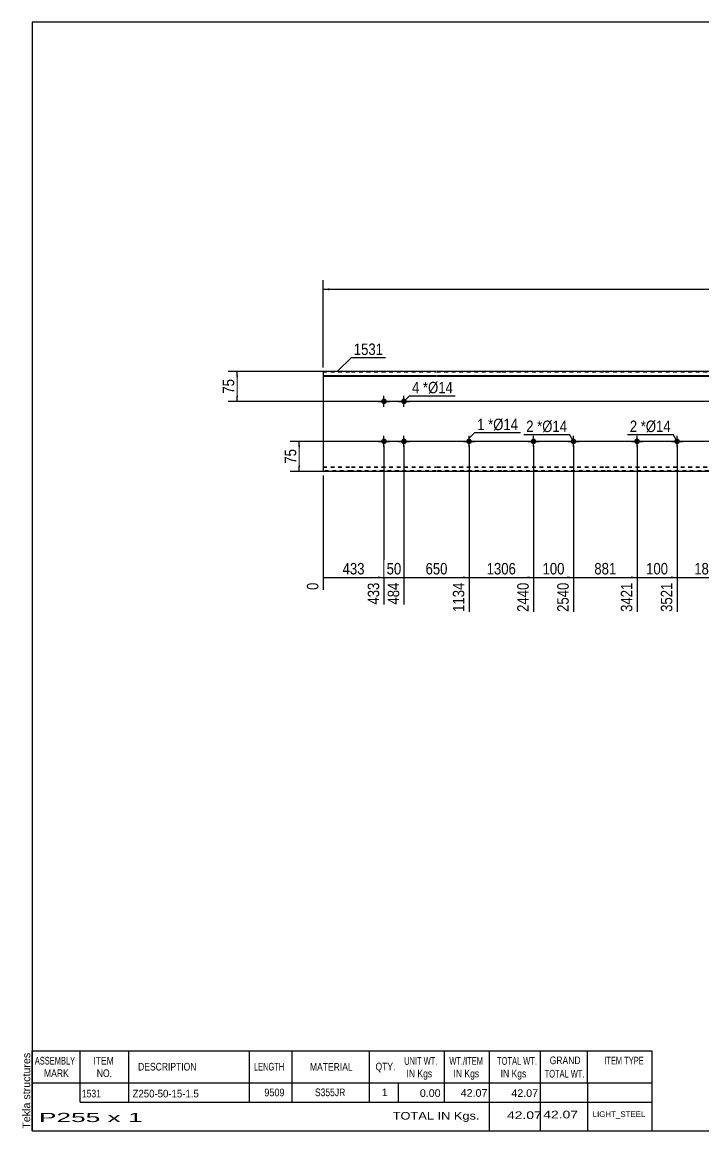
# Model space of a CAD drawing. Header units: millimetres. Extents: x -75 to 327, y -177 to 100.
# Drawn here: x -75.3 to 94.9, y -177.3 to 99.8 of the extents above; entities that cross this region are included whole.
import ezdxf

# ---------------------------------------------------------------- set-up
doc = ezdxf.new("R2010")
doc.units = ezdxf.units.MM
doc.linetypes.add('DXK_LINE_DOT1', pattern=[1.8814, 0.9407, -0.9407])
doc.styles.add('Arial', font='ARIAL.TTF', dxfattribs={"height": 0.2})
doc.styles.add('Arial Narrow', font='ARIALN.TTF', dxfattribs={"height": 0.2})

# ---------------------------------------------------------------- blocks, each defined once
blk = doc.blocks.new('Unknown-628702103-1200')
at = {"color": 5, "linetype": 'Continuous'}
for p, q in [((327.25, 99.75), (-72.75, 99.75)), ((-72.75, 99.75), (-72.75, -177.25)), ((327.25, -177.25), (327.25, 99.75)), ((-72.75, -177.25), (327.25, -177.25))]:
    blk.add_line(p, q, dxfattribs=at)
at = {"color": 174, "linetype": 'Continuous', "style": 'Arial'}
blk.add_text('Tekla structures', height=1.9102, rotation=90, dxfattribs=at).set_placement((-73.25, -176.75))
blk = doc.blocks.new('Bolt-628702103-1261 - 1220')
at = {"linetype": 'Continuous'}
for points in [[(78.49, -4.3, -1), (78.49, -5.7, -1)], [(88.49, -4.3, -1), (88.49, -5.7, -1)]]:
    blk.add_hatch(color=3, dxfattribs=at).paths.add_polyline_path(points)
at = {"color": 3, "linetype": 'Continuous'}
for p, q in [((77.09, -5), (79.89, -5)), ((78.49, -6.4), (78.49, -3.6)), ((87.09, -5), (89.89, -5)), ((88.49, -6.4), (88.49, -3.6))]:
    blk.add_line(p, q, dxfattribs=at)
blk = doc.blocks.new('Bolt-628702103-1266 - 1220')
at = {"linetype": 'Continuous'}
for points in [[(52.59, -4.3, -1), (52.59, -5.7, -1)], [(62.59, -4.3, -1), (62.59, -5.7, -1)]]:
    blk.add_hatch(color=3, dxfattribs=at).paths.add_polyline_path(points)
at = {"color": 3, "linetype": 'Continuous'}
for p, q in [((51.19, -5), (53.99, -5)), ((52.59, -6.4), (52.59, -3.6)), ((61.19, -5), (63.99, -5)), ((62.59, -6.4), (62.59, -3.6))]:
    blk.add_line(p, q, dxfattribs=at)
blk = doc.blocks.new('Part-628702103-1350 - 1220')
at = {"color": 2, "linetype": 'Continuous'}
for p, q in [((7, 12.5), (0, 12.5)), ((0, 12.5), (0, -12.5)), ((0, 11.44), (7, 11.44)), ((0, 11.33), (7, 11.33)), ((28.29, 12.5), (7.1, 12.5)), ((7.1, 11.44), (28.29, 11.44)), ((7.1, 11.33), (28.29, 11.33)), ((44.59, 12.5), (28.39, 12.5)), ((28.39, 11.44), (44.59, 11.44)), ((28.39, 11.33), (44.59, 11.33)), ((70.49, 12.5), (44.69, 12.5)), ((44.69, 11.44), (70.49, 11.44)), ((44.69, 11.33), (70.49, 11.33)), ((96.39, 12.5), (70.59, 12.5)), ((70.59, 11.44), (96.39, 11.44)), ((70.59, 11.33), (96.39, 11.33)), ((122.29, 12.5), (96.49, 12.5)), ((96.49, 11.44), (122.29, 11.44)), ((96.49, 11.33), (122.29, 11.33)), ((148.19, 12.5), (122.39, 12.5)), ((122.39, 11.44), (148.19, 11.44)), ((122.39, 11.33), (148.19, 11.33)), ((164.48, 12.5), (148.29, 12.5)), ((148.29, 11.44), (164.48, 11.44)), ((148.29, 11.33), (164.48, 11.33)), ((180.78, 12.5), (164.58, 12.5)), ((164.58, 11.44), (180.78, 11.44)), ((164.58, 11.33), (180.78, 11.33)), ((213.47, 12.5), (180.88, 12.5)), ((180.88, 11.44), (213.47, 11.44)), ((180.88, 11.33), (213.47, 11.33)), ((229.77, 12.5), (213.57, 12.5)), ((213.57, 11.44), (229.77, 11.44)), ((213.57, 11.33), (229.77, 11.33)), ((240.46, 12.5), (229.87, 12.5)), ((229.87, 11.44), (240.46, 11.44)), ((229.87, 11.33), (240.46, 11.33)), ((240.46, -12.5), (240.46, 12.5)), ((7, -12.5), (0, -12.5)), ((28.29, -12.5), (7.1, -12.5)), ((44.59, -12.5), (28.39, -12.5)), ((70.49, -12.5), (44.69, -12.5)), ((96.39, -12.5), (70.59, -12.5)), ((122.29, -12.5), (96.49, -12.5)), ((148.19, -12.5), (122.39, -12.5)), ((164.48, -12.5), (148.29, -12.5)), ((180.78, -12.5), (164.58, -12.5)), ((213.47, -12.5), (180.88, -12.5)), ((229.77, -12.5), (213.57, -12.5)), ((240.46, -12.5), (229.87, -12.5))]:
    blk.add_line(p, q, dxfattribs=at)
at = {"color": 7, "linetype": 'DXK_LINE_DOT1'}
for p, q in [((0, 12.35), (7, 12.35)), ((7.1, 12.35), (28.29, 12.35)), ((28.39, 12.35), (44.59, 12.35)), ((44.69, 12.35), (70.49, 12.35)), ((70.59, 12.35), (96.39, 12.35)), ((96.49, 12.35), (122.29, 12.35)), ((122.39, 12.35), (148.19, 12.35)), ((148.29, 12.35), (164.48, 12.35)), ((164.58, 12.35), (180.78, 12.35)), ((180.88, 12.35), (213.47, 12.35)), ((213.57, 12.35), (229.77, 12.35)), ((229.87, 12.35), (240.46, 12.35)), ((0, -11.33), (7, -11.33)), ((0, -11.44), (7, -11.44)), ((7, -12.35), (0, -12.35)), ((7.1, -11.33), (28.29, -11.33)), ((7.1, -11.44), (28.29, -11.44)), ((28.29, -12.35), (7.1, -12.35)), ((28.39, -11.33), (44.59, -11.33)), ((28.39, -11.44), (44.59, -11.44)), ((44.59, -12.35), (28.39, -12.35)), ((44.69, -11.33), (70.49, -11.33)), ((44.69, -11.44), (70.49, -11.44)), ((70.49, -12.35), (44.69, -12.35)), ((70.59, -11.33), (96.39, -11.33)), ((70.59, -11.44), (96.39, -11.44)), ((96.39, -12.35), (70.59, -12.35)), ((96.49, -11.33), (122.29, -11.33)), ((96.49, -11.44), (122.29, -11.44)), ((122.29, -12.35), (96.49, -12.35)), ((122.39, -11.33), (148.19, -11.33)), ((122.39, -11.44), (148.19, -11.44)), ((148.19, -12.35), (122.39, -12.35)), ((148.29, -11.33), (164.48, -11.33)), ((148.29, -11.44), (164.48, -11.44)), ((164.48, -12.35), (148.29, -12.35)), ((164.58, -11.33), (180.78, -11.33)), ((164.58, -11.44), (180.78, -11.44)), ((180.78, -12.35), (164.58, -12.35)), ((180.88, -11.33), (213.47, -11.33)), ((180.88, -11.44), (213.47, -11.44)), ((213.47, -12.35), (180.88, -12.35)), ((213.57, -11.33), (229.77, -11.33)), ((213.57, -11.44), (229.77, -11.44)), ((229.77, -12.35), (213.57, -12.35)), ((229.87, -11.33), (240.46, -11.33)), ((229.87, -11.44), (240.46, -11.44)), ((240.46, -12.35), (229.87, -12.35))]:
    blk.add_line(p, q, dxfattribs=at)
blk = doc.blocks.new('Bolt-628702103-1319 - 1220')
at = {"linetype": 'Continuous'}
for points in [[(14.5, 5, -1), (15.9, 5, -1)], [(19.5, 5, -1), (20.9, 5, -1)], [(14.5, -5, -1), (15.9, -5, -1)], [(19.5, -5, -1), (20.9, -5, -1)]]:
    blk.add_hatch(color=3, dxfattribs=at).paths.add_polyline_path(points)
at = {"color": 3, "linetype": 'Continuous'}
for p, q in [((15.2, 3.6), (15.2, 6.4)), ((20.2, 3.6), (20.2, 6.4)), ((13.8, 5), (16.6, 5)), ((18.8, 5), (21.6, 5)), ((13.8, -5), (16.6, -5)), ((15.2, -6.4), (15.2, -3.6)), ((18.8, -5), (21.6, -5)), ((20.2, -6.4), (20.2, -3.6))]:
    blk.add_line(p, q, dxfattribs=at)
blk = doc.blocks.new('Bolt-628702103-1324 - 1220')
at = {"linetype": 'Continuous'}
blk.add_hatch(color=3, dxfattribs=at).paths.add_polyline_path([(35.79, -5, -1), (37.19, -5, -1)])
at = {"color": 3, "linetype": 'Continuous'}
for p, q in [((35.09, -5), (37.89, -5)), ((36.49, -6.4), (36.49, -3.6))]:
    blk.add_line(p, q, dxfattribs=at)
blk = doc.blocks.new('StraightDimension-628702103-1384 - 1220')
at = {"linetype": 'Continuous'}
for points in [[(-6.25, -6.5), (-6, -5), (-5.75, -6.5)], [(-5.75, -11), (-6, -12.5), (-6.25, -11)]]:
    blk.add_hatch(color=7, dxfattribs=at).paths.add_polyline_path(points)
at = {"color": 7, "linetype": 'Continuous'}
for p, q in [((155.38, -5), (-8.25, -5)), ((-6, -12.5), (-6, -5)), ((14.2, -12.5), (-8.25, -12.5))]:
    blk.add_line(p, q, dxfattribs=at)
at = {"color": 0}
blk.add_wipeout([(-6.15, -6.32), (-10.35, -6.32), (-10.35, -11.18), (-6.15, -11.18)], dxfattribs=at)
at = {"color": 3, "style": 'Arial Narrow'}
blk.add_text('75', height=2.863, rotation=90.0002, dxfattribs=at).set_placement((-6.75, -10.58))
blk = doc.blocks.new('StraightDimension-628702103-2642 - 1220')
at = {"linetype": 'Continuous'}
blk.add_hatch(color=7, dxfattribs=at).paths.add_polyline_path([(76.99, -38.75), (78.49, -39), (76.99, -39.25)])
at = {"color": 7, "linetype": 'Continuous'}
for p, q in [((62.59, -6), (62.59, -47.61)), ((78.49, -6), (78.49, -47.61)), ((62.59, -39), (78.49, -39))]:
    blk.add_line(p, q, dxfattribs=at)
at = {"color": 0}
blk.add_wipeout([(73.88, -38.85), (73.88, -34.65), (67.2, -34.65), (67.2, -38.85)], dxfattribs=at)
at = {"color": 3, "style": 'Arial Narrow'}
blk.add_text('881', height=2.863, dxfattribs=at).set_placement((67.8, -38.25))
at = {"color": 0, "linetype": 'Continuous'}
blk.add_wipeout([(77.89, -39.7), (73.69, -39.7), (73.69, -48.21), (77.89, -48.21)], dxfattribs=at)
at = {"color": 3, "linetype": 'Continuous', "style": 'Arial Narrow'}
blk.add_text('3421', height=2.863, rotation=90.0002, dxfattribs=at).set_placement((77.29, -47.61))
blk = doc.blocks.new('StraightDimension-628702103-2647 - 1220')
at = {"linetype": 'Continuous'}
blk.add_hatch(color=7, dxfattribs=at).paths.add_polyline_path([(13.7, -38.75), (15.2, -39), (13.7, -39.25)])
at = {"color": 7, "linetype": 'Continuous'}
for p, q in [((15.2, -6), (15.2, -45.78)), ((0, -13.5), (0, -42.13)), ((0, -39), (15.2, -39))]:
    blk.add_line(p, q, dxfattribs=at)
at = {"color": 0}
blk.add_wipeout([(10.94, -38.85), (10.94, -34.65), (4.26, -34.65), (4.26, -38.85)], dxfattribs=at)
at = {"color": 0, "linetype": 'Continuous'}
blk.add_wipeout([(-0.6, -39.7), (-4.8, -39.7), (-4.8, -42.73), (-0.6, -42.73)], dxfattribs=at)
at = {"color": 3, "style": 'Arial Narrow'}
blk.add_text('433', height=2.863, dxfattribs=at).set_placement((4.86, -38.25))
at = {"color": 3, "linetype": 'Continuous', "style": 'Arial Narrow'}
blk.add_text('0', height=2.86, rotation=90.0002, dxfattribs=at).set_placement((-1.2, -42.13))
at = {"color": 0, "linetype": 'Continuous'}
blk.add_wipeout([(14.6, -39.7), (10.4, -39.7), (10.4, -46.38), (14.6, -46.38)], dxfattribs=at)
at = {"color": 3, "linetype": 'Continuous', "style": 'Arial Narrow'}
blk.add_text('433', height=2.863, rotation=90.0002, dxfattribs=at).set_placement((14, -45.78))
blk = doc.blocks.new('StraightDimension-628702103-2646 - 1220')
at = {"linetype": 'Continuous'}
blk.add_hatch(color=7, dxfattribs=at).paths.add_polyline_path([(18.7, -38.75), (20.2, -39), (18.7, -39.25)])
at = {"color": 7, "linetype": 'Continuous'}
for p, q in [((15.2, -6), (15.2, -45.78)), ((20.2, -6), (20.2, -45.78)), ((15.2, -39), (20.2, -39))]:
    blk.add_line(p, q, dxfattribs=at)
at = {"color": 0}
blk.add_wipeout([(20.13, -38.85), (20.13, -34.65), (15.27, -34.65), (15.27, -38.85)], dxfattribs=at)
at = {"color": 3, "style": 'Arial Narrow'}
blk.add_text('50', height=2.863, dxfattribs=at).set_placement((15.87, -38.25))
at = {"color": 0, "linetype": 'Continuous'}
blk.add_wipeout([(19.6, -39.7), (15.4, -39.7), (15.4, -46.38), (19.6, -46.38)], dxfattribs=at)
at = {"color": 3, "linetype": 'Continuous', "style": 'Arial Narrow'}
blk.add_text('484', height=2.863, rotation=90.0002, dxfattribs=at).set_placement((19, -45.78))
blk = doc.blocks.new('StraightDimension-628702103-1371 - 1220')
at = {"linetype": 'Continuous'}
for points in [[(1.5, 32.75), (0, 33), (1.5, 33.25)], [(238.96, 33.25), (240.46, 33), (238.96, 32.75)]]:
    blk.add_hatch(color=7, dxfattribs=at).paths.add_polyline_path(points)
at = {"color": 7, "linetype": 'Continuous'}
for p, q in [((0, 13.5), (0, 35.25)), ((240.46, 13.5), (240.46, 35.25)), ((0, 33), (240.46, 33))]:
    blk.add_line(p, q, dxfattribs=at)
at = {"color": 0}
blk.add_wipeout([(124.49, 33.15), (124.49, 37.35), (115.98, 37.35), (115.98, 33.15)], dxfattribs=at)
at = {"color": 3, "style": 'Arial Narrow'}
blk.add_text('9509', height=2.863, dxfattribs=at).set_placement((116.58, 33.75))
blk = doc.blocks.new('StraightDimension-628702103-1402 - 1220')
at = {"linetype": 'Continuous'}
for points in [[(-21.75, 11), (-21.5, 12.5), (-21.25, 11)], [(-21.25, 6.5), (-21.5, 5), (-21.75, 6.5)]]:
    blk.add_hatch(color=7, dxfattribs=at).paths.add_polyline_path(points)
at = {"color": 7, "linetype": 'Continuous'}
for p, q in [((14.2, 12.5), (-23.75, 12.5)), ((-21.5, 5), (-21.5, 12.5)), ((155.38, 5), (-23.75, 5))]:
    blk.add_line(p, q, dxfattribs=at)
at = {"color": 0}
blk.add_wipeout([(-21.65, 11.18), (-25.85, 11.18), (-25.85, 6.32), (-21.65, 6.32)], dxfattribs=at)
at = {"color": 3, "style": 'Arial Narrow'}
blk.add_text('75', height=2.863, rotation=90.0002, dxfattribs=at).set_placement((-22.25, 6.92))
blk = doc.blocks.new('StraightDimension-628702103-2640 - 1220')
at = {"linetype": 'Continuous'}
blk.add_hatch(color=7, dxfattribs=at).paths.add_polyline_path([(102.89, -38.75), (104.39, -39), (102.89, -39.25)])
at = {"color": 7, "linetype": 'Continuous'}
for p, q in [((88.49, -6), (88.49, -47.61)), ((104.39, -6), (104.39, -47.61)), ((88.49, -39), (104.39, -39))]:
    blk.add_line(p, q, dxfattribs=at)
at = {"color": 0}
blk.add_wipeout([(100.69, -38.85), (100.69, -34.65), (92.18, -34.65), (92.18, -38.85)], dxfattribs=at)
at = {"color": 3, "style": 'Arial Narrow'}
blk.add_text('1875', height=2.863, dxfattribs=at).set_placement((92.78, -38.25))
at = {"color": 0, "linetype": 'Continuous'}
blk.add_wipeout([(103.79, -39.7), (99.59, -39.7), (99.59, -48.21), (103.79, -48.21)], dxfattribs=at)
at = {"color": 3, "linetype": 'Continuous', "style": 'Arial Narrow'}
blk.add_text('5396', height=2.863, rotation=90.0002, dxfattribs=at).set_placement((103.19, -47.61))
blk = doc.blocks.new('StraightDimension-628702103-2641 - 1220')
at = {"linetype": 'Continuous'}
blk.add_hatch(color=7, dxfattribs=at).paths.add_polyline_path([(86.99, -38.75), (88.49, -39), (86.99, -39.25)])
at = {"color": 7, "linetype": 'Continuous'}
for p, q in [((78.49, -6), (78.49, -47.61)), ((88.49, -6), (88.49, -47.61)), ((78.49, -39), (88.49, -39))]:
    blk.add_line(p, q, dxfattribs=at)
at = {"color": 0}
blk.add_wipeout([(86.83, -38.85), (86.83, -34.65), (80.15, -34.65), (80.15, -38.85)], dxfattribs=at)
at = {"color": 3, "style": 'Arial Narrow'}
blk.add_text('100', height=2.863, dxfattribs=at).set_placement((80.75, -38.25))
at = {"color": 0, "linetype": 'Continuous'}
blk.add_wipeout([(87.89, -39.7), (83.69, -39.7), (83.69, -48.21), (87.89, -48.21)], dxfattribs=at)
at = {"color": 3, "linetype": 'Continuous', "style": 'Arial Narrow'}
blk.add_text('3521', height=2.863, rotation=90.0002, dxfattribs=at).set_placement((87.29, -47.61))
blk = doc.blocks.new('StraightDimension-628702103-2643 - 1220')
at = {"linetype": 'Continuous'}
blk.add_hatch(color=7, dxfattribs=at).paths.add_polyline_path([(61.09, -38.75), (62.59, -39), (61.09, -39.25)])
at = {"color": 7, "linetype": 'Continuous'}
for p, q in [((52.59, -6), (52.59, -47.61)), ((62.59, -6), (62.59, -47.61)), ((52.59, -39), (62.59, -39))]:
    blk.add_line(p, q, dxfattribs=at)
at = {"color": 0}
blk.add_wipeout([(60.93, -38.85), (60.93, -34.65), (54.25, -34.65), (54.25, -38.85)], dxfattribs=at)
at = {"color": 3, "style": 'Arial Narrow'}
blk.add_text('100', height=2.863, dxfattribs=at).set_placement((54.85, -38.25))
at = {"color": 0, "linetype": 'Continuous'}
blk.add_wipeout([(61.99, -39.7), (57.79, -39.7), (57.79, -48.21), (61.99, -48.21)], dxfattribs=at)
at = {"color": 3, "linetype": 'Continuous', "style": 'Arial Narrow'}
blk.add_text('2540', height=2.863, rotation=90.0002, dxfattribs=at).set_placement((61.39, -47.61))
blk = doc.blocks.new('StraightDimension-628702103-2644 - 1220')
at = {"linetype": 'Continuous'}
blk.add_hatch(color=7, dxfattribs=at).paths.add_polyline_path([(51.09, -38.75), (52.59, -39), (51.09, -39.25)])
at = {"color": 7, "linetype": 'Continuous'}
for p, q in [((36.49, -6), (36.49, -47.61)), ((52.59, -6), (52.59, -47.61)), ((36.49, -39), (52.59, -39))]:
    blk.add_line(p, q, dxfattribs=at)
at = {"color": 0}
blk.add_wipeout([(48.8, -38.85), (48.8, -34.65), (40.28, -34.65), (40.28, -38.85)], dxfattribs=at)
at = {"color": 3, "style": 'Arial Narrow'}
blk.add_text('1306', height=2.863, dxfattribs=at).set_placement((40.88, -38.25))
at = {"color": 0, "linetype": 'Continuous'}
blk.add_wipeout([(51.99, -39.7), (47.79, -39.7), (47.79, -48.21), (51.99, -48.21)], dxfattribs=at)
at = {"color": 3, "linetype": 'Continuous', "style": 'Arial Narrow'}
blk.add_text('2440', height=2.863, rotation=90.0002, dxfattribs=at).set_placement((51.39, -47.61))
blk = doc.blocks.new('StraightDimension-628702103-2645 - 1220')
at = {"linetype": 'Continuous'}
blk.add_hatch(color=7, dxfattribs=at).paths.add_polyline_path([(34.99, -38.75), (36.49, -39), (34.99, -39.25)])
at = {"color": 7, "linetype": 'Continuous'}
for p, q in [((20.2, -6), (20.2, -45.78)), ((36.49, -6), (36.49, -47.61)), ((20.2, -39), (36.49, -39))]:
    blk.add_line(p, q, dxfattribs=at)
at = {"color": 0}
blk.add_wipeout([(31.69, -38.85), (31.69, -34.65), (25, -34.65), (25, -38.85)], dxfattribs=at)
at = {"color": 3, "style": 'Arial Narrow'}
blk.add_text('650', height=2.863, dxfattribs=at).set_placement((25.6, -38.25))
at = {"color": 0, "linetype": 'Continuous'}
blk.add_wipeout([(35.89, -39.7), (31.69, -39.7), (31.69, -48.21), (35.89, -48.21)], dxfattribs=at)
at = {"color": 3, "linetype": 'Continuous', "style": 'Arial Narrow'}
blk.add_text('1134', height=2.863, rotation=90.0002, dxfattribs=at).set_placement((35.29, -47.61))
blk = doc.blocks.new('CBS_BOM-628702103-2865')
at = {"color": 7, "linetype": 'Continuous'}
for p, q in [((-72.78, -165.28), (-72.78, -157.28)), ((-72.78, -157.28), (82.14, -157.28)), ((-60.78, -165.28), (-60.78, -157.28)), ((-48.59, -165.28), (-48.59, -157.28)), ((-18.43, -165.28), (-18.43, -157.28)), ((-7.75, -165.28), (-7.75, -157.28)), ((11.57, -165.28), (11.57, -157.28)), ((30.37, -165.28), (30.37, -157.28)), ((41.58, -165.28), (41.58, -157.28)), ((54.37, -165.28), (54.37, -157.28)), ((66.12, -165.28), (66.12, -157.28)), ((82.14, -157.29), (82.14, -165.27)), ((-72.78, -165.28), (82.14, -165.28)), ((-72.78, -170.08), (-72.78, -165.28)), ((-60.78, -170.08), (-60.78, -165.28)), ((-48.59, -170.08), (-48.59, -165.28)), ((-18.43, -170.08), (-18.43, -165.28)), ((-7.75, -170.08), (-7.75, -165.28)), ((11.57, -170.08), (11.57, -165.28)), ((18.83, -170.08), (18.83, -165.28)), ((30.37, -170.08), (30.37, -165.28)), ((41.58, -170.08), (41.58, -165.28)), ((54.37, -170.08), (54.37, -165.28)), ((66.14, -170.08), (66.14, -165.28)), ((82.14, -165.28), (82.14, -170.08)), ((-72.78, -177.28), (-72.78, -170.1)), ((-60.78, -170.08), (82.14, -170.08)), ((41.58, -177.28), (41.58, -170.1)), ((54.37, -177.28), (54.37, -170.1)), ((66.18, -177.28), (66.18, -170.1)), ((82.14, -170.08), (82.14, -177.28)), ((-72.78, -177.28), (82.14, -177.28))]:
    blk.add_line(p, q, dxfattribs=at)
at = {"color": 3, "linetype": 'Continuous', "style": 'Arial'}
for s, height, width, p in [('ASSEMBLY', 1.91, 0.7, (-72.1, -160.71)), ('ITEM', 1.91, 0.8, (-57.45, -160.71)), ('DESCRIPTION', 1.9102, 0.8, (-46.27, -162.21)), ('LENGTH', 1.91, 0.7, (-17.32, -162.21)), ('MATERIAL', 1.91, 0.8, (-3.3, -162.26)), ('QTY.', 1.91, 0.8, (13.09, -162.18)), ('UNIT WT.', 1.91, 0.7, (20.26, -160.78)), ('WT./ITEM', 1.91, 0.7, (31.55, -160.78)), ('TOTAL WT.', 1.91, 0.7, (43.49, -160.78)), ('GRAND', 1.91, 0.8, (56.64, -160.62)), ('ITEM TYPE', 1.91, 0.7, (70.28, -160.7)), ('MARK', 1.91, 0.8, (-69.78, -163.84)), ('NO.', 1.91, 0.8, (-56.6, -163.84)), ('IN Kgs', 1.91, 0.8, (20.84, -163.92)), ('IN Kgs', 1.91, 0.8, (32.59, -163.92)), ('IN Kgs', 1.91, 0.8, (44.38, -163.92)), ('TOTAL WT.', 1.91, 0.7, (55.38, -163.96))]:
    blk.add_text(s, height=height, dxfattribs=dict(at, width=width)).set_placement(p)
at = {"color": 7, "linetype": 'Continuous', "style": 'Arial'}
for s, height, width, p in [('1531', 1.91, 0.8, (-60.32, -168.93)), ('Z250-50-15-1.5', 1.9102, 0.9, (-47.65, -168.93)), ('9509', 1.91, 0.85, (-14.71, -168.65)), ('S355JR', 1.91, 0.8, (-2.06, -168.62))]:
    blk.add_text(s, height=height, dxfattribs=dict(at, width=width)).set_placement(p)
for s, p in [('1', (14.66, -168.62)), ('0.00', (24.17, -168.81)), ('42.07', (34.39, -168.78)), ('42.07', (47.06, -168.81))]:
    blk.add_text(s, height=1.91, dxfattribs=at).set_placement(p)
at = {"color": 6, "linetype": 'Continuous', "style": 'Arial'}
for s, height, width, p in [('P255 x 1', 2.292, 2.05, (-71.06, -175.09)), ('TOTAL IN Kgs.', 1.9102, 1.2, (17.38, -174.48)), ('42.07', 1.91, 1.3, (45.97, -174.33)), ('42.07', 1.91, 1.3, (55.04, -174.17))]:
    blk.add_text(s, height=height, dxfattribs=dict(at, width=width)).set_placement(p)
blk.add_text('LIGHT_STEEL', height=1.4135, dxfattribs=at).set_placement((67.39, -173.83))
blk = doc.blocks.new('Mark-628702103-1256 - 1220')
at = {"color": 0}
blk.add_wipeout([(78.5, -2.67), (78.5, 0.33), (76.67, 0.33), (76.67, -2.67)], dxfattribs=at)
blk.add_wipeout([(78.5, -2.67), (78.5, 0.33), (76.67, 0.33), (76.67, -2.67)], dxfattribs=at)
blk.add_wipeout([(80.67, -2.67), (80.67, 0.33), (79.4, 0.33), (79.4, -2.67)], dxfattribs=at)
blk.add_wipeout([(80.67, -2.67), (80.67, 0.33), (79.4, 0.33), (79.4, -2.67)], dxfattribs=at)
at = {"color": 3, "style": 'Arial Narrow'}
blk.add_text('2', height=2.86, dxfattribs=at).set_placement((76.67, -2.67))
at = {"color": 0}
blk.add_wipeout([(86.89, -2.67), (86.89, 0.33), (80.67, 0.33), (80.67, -2.67)], dxfattribs=at)
blk.add_wipeout([(86.89, -2.67), (86.89, 0.33), (80.67, 0.33), (80.67, -2.67)], dxfattribs=at)
at = {"color": 7, "linetype": 'Continuous'}
for p in [(76.07, -3.27), (88.49, -5)]:
    blk.add_line(p, (87.49, -3.27), dxfattribs=at)
at = {"color": 3, "style": 'Arial Narrow'}
for s, height, p in [('*', 2.86, (79.4, -2.67)), ('Ø14', 2.863, (80.67, -2.67))]:
    blk.add_text(s, height=height, dxfattribs=at).set_placement(p)
blk = doc.blocks.new('Mark-628702103-1262 - 1220')
at = {"color": 0}
blk.add_wipeout([(52.6, -2.67), (52.6, 0.33), (50.77, 0.33), (50.77, -2.67)], dxfattribs=at)
blk.add_wipeout([(52.6, -2.67), (52.6, 0.33), (50.77, 0.33), (50.77, -2.67)], dxfattribs=at)
blk.add_wipeout([(54.77, -2.67), (54.77, 0.33), (53.5, 0.33), (53.5, -2.67)], dxfattribs=at)
blk.add_wipeout([(54.77, -2.67), (54.77, 0.33), (53.5, 0.33), (53.5, -2.67)], dxfattribs=at)
at = {"color": 3, "style": 'Arial Narrow'}
blk.add_text('2', height=2.86, dxfattribs=at).set_placement((50.77, -2.67))
at = {"color": 0}
blk.add_wipeout([(60.99, -2.67), (60.99, 0.33), (54.77, 0.33), (54.77, -2.67)], dxfattribs=at)
blk.add_wipeout([(60.99, -2.67), (60.99, 0.33), (54.77, 0.33), (54.77, -2.67)], dxfattribs=at)
at = {"color": 7, "linetype": 'Continuous'}
for p in [(50.17, -3.27), (62.59, -5)]:
    blk.add_line(p, (61.59, -3.27), dxfattribs=at)
at = {"color": 3, "style": 'Arial Narrow'}
for s, height, p in [('*', 2.86, (53.5, -2.67)), ('Ø14', 2.863, (54.77, -2.67))]:
    blk.add_text(s, height=height, dxfattribs=at).set_placement(p)
blk = doc.blocks.new('Mark-628702103-1320 - 1220')
at = {"color": 0}
blk.add_wipeout([(40.33, -2.19), (40.33, 0.81), (38.51, 0.81), (38.51, -2.19)], dxfattribs=at)
blk.add_wipeout([(40.33, -2.19), (40.33, 0.81), (38.51, 0.81), (38.51, -2.19)], dxfattribs=at)
at = {"color": 7, "linetype": 'Continuous'}
blk.add_line((36.49, -4.2), (37.91, -2.79), dxfattribs=at)
at = {"color": 0}
blk.add_wipeout([(42.51, -2.19), (42.51, 0.81), (41.23, 0.81), (41.23, -2.19)], dxfattribs=at)
blk.add_wipeout([(42.51, -2.19), (42.51, 0.81), (41.23, 0.81), (41.23, -2.19)], dxfattribs=at)
at = {"color": 3, "style": 'Arial Narrow'}
blk.add_text('1', height=2.86, dxfattribs=at).set_placement((38.51, -2.19))
at = {"color": 0}
blk.add_wipeout([(48.72, -2.19), (48.72, 0.81), (42.51, 0.81), (42.51, -2.19)], dxfattribs=at)
blk.add_wipeout([(48.72, -2.19), (48.72, 0.81), (42.51, 0.81), (42.51, -2.19)], dxfattribs=at)
at = {"color": 7, "linetype": 'Continuous'}
blk.add_line((37.91, -2.79), (49.32, -2.79), dxfattribs=at)
at = {"color": 3, "style": 'Arial Narrow'}
for s, height, p in [('*', 2.86, (41.23, -2.19)), ('Ø14', 2.863, (42.51, -2.19))]:
    blk.add_text(s, height=height, dxfattribs=at).set_placement(p)
blk = doc.blocks.new('Mark-628702103-1315 - 1220')
at = {"color": 0}
blk.add_wipeout([(24.04, 7.01), (24.04, 10.01), (22.21, 10.01), (22.21, 7.01)], dxfattribs=at)
blk.add_wipeout([(24.04, 7.01), (24.04, 10.01), (22.21, 10.01), (22.21, 7.01)], dxfattribs=at)
at = {"color": 7, "linetype": 'Continuous'}
blk.add_line((20.2, 5), (21.61, 6.41), dxfattribs=at)
at = {"color": 0}
blk.add_wipeout([(26.22, 7.01), (26.22, 10.01), (24.94, 10.01), (24.94, 7.01)], dxfattribs=at)
blk.add_wipeout([(26.22, 7.01), (26.22, 10.01), (24.94, 10.01), (24.94, 7.01)], dxfattribs=at)
at = {"color": 3, "style": 'Arial Narrow'}
blk.add_text('4', height=2.86, dxfattribs=at).set_placement((22.21, 7.01))
at = {"color": 0}
blk.add_wipeout([(32.43, 7.01), (32.43, 10.01), (26.22, 10.01), (26.22, 7.01)], dxfattribs=at)
blk.add_wipeout([(32.43, 7.01), (32.43, 10.01), (26.22, 10.01), (26.22, 7.01)], dxfattribs=at)
at = {"color": 7, "linetype": 'Continuous'}
blk.add_line((21.61, 6.41), (33.03, 6.41), dxfattribs=at)
at = {"color": 3, "style": 'Arial Narrow'}
for s, height, p in [('*', 2.86, (24.94, 7.01)), ('Ø14', 2.863, (26.22, 7.01))]:
    blk.add_text(s, height=height, dxfattribs=at).set_placement(p)
blk = doc.blocks.new('Mark-628702103-1346 - 1220')
at = {"color": 0}
blk.add_wipeout([(14.9725, 16.5865), (14.9725, 19.5865), (7.66, 19.5865), (7.66, 16.5865)], dxfattribs=at)
blk.add_wipeout([(14.9725, 16.5865), (14.9725, 19.5865), (7.66, 19.5865), (7.66, 16.5865)], dxfattribs=at)
at = {"color": 7, "linetype": 'Continuous'}
for p, q in [((3.5245, 12.451), (7.06, 15.9865)), ((7.06, 15.9865), (15.5725, 15.9865))]:
    blk.add_line(p, q, dxfattribs=at)
at = {"color": 3, "style": 'Arial Narrow'}
blk.add_text('1531', height=2.86328, dxfattribs=at).set_placement((7.66, 16.5865))

msp = doc.modelspace()

# ---------------------------------------------------------------- block references
for name in ['Unknown-628702103-1200', 'Part-628702103-1350 - 1220', 'Bolt-628702103-1319 - 1220', 'Bolt-628702103-1324 - 1220', 'Bolt-628702103-1266 - 1220', 'Bolt-628702103-1261 - 1220', 'CBS_BOM-628702103-2865']:
    msp.add_blockref(name, (0, 0))

# ---------------------------------------------------------------- next in the draw order: block references
for name in ['StraightDimension-628702103-1371 - 1220', 'StraightDimension-628702103-1384 - 1220']:
    msp.add_blockref(name, (0, 0))

# ---------------------------------------------------------------- next in the draw order: block references
for name in ['StraightDimension-628702103-1402 - 1220', 'StraightDimension-628702103-2647 - 1220', 'StraightDimension-628702103-2642 - 1220', 'StraightDimension-628702103-2640 - 1220']:
    msp.add_blockref(name, (0, 0))

# ---------------------------------------------------------------- next in the draw order: block references
for name in ['Mark-628702103-1346 - 1220', 'Mark-628702103-1315 - 1220', 'StraightDimension-628702103-2646 - 1220', 'StraightDimension-628702103-2643 - 1220', 'StraightDimension-628702103-2641 - 1220']:
    msp.add_blockref(name, (0, 0))

# ---------------------------------------------------------------- next in the draw order: block references
for name in ['Mark-628702103-1256 - 1220', 'StraightDimension-628702103-2644 - 1220']:
    msp.add_blockref(name, (0, 0))

# ---------------------------------------------------------------- next in the draw order: block references
for name in ['Mark-628702103-1262 - 1220', 'StraightDimension-628702103-2645 - 1220']:
    msp.add_blockref(name, (0, 0))

# ---------------------------------------------------------------- next in the draw order: block references
msp.add_blockref('Mark-628702103-1320 - 1220', (0, 0))

doc.saveas('drawing.dxf')
